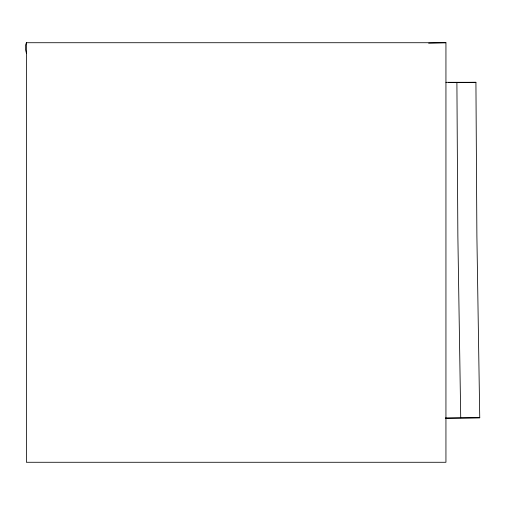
<?xml version="1.0" encoding="UTF-8"?>
<svg xmlns="http://www.w3.org/2000/svg" width="505" height="505" viewBox="0 0 505 505"><rect width="100%" height="100%" fill="white"/><g stroke="black" fill="none" stroke-linecap="round" stroke-linejoin="round"><path stroke-width="0.76" d="M26.386 42.723L26.386 462.277L445.94 462.277L445.94 42.723L26.386 42.723L25.357 45.665L25.401 49.231L26.456 53.379M428.625 43.184L445.94 42.723M448.345 82.568L475.925 82.309L476.89 236.144L479.75 417.761L445.303 418.247M445.385 418.052L479.75 417.761M445.896 82.309L475.925 82.309M460.724 417.768L457.865 236.151L456.899 82.315"/></g></svg>
